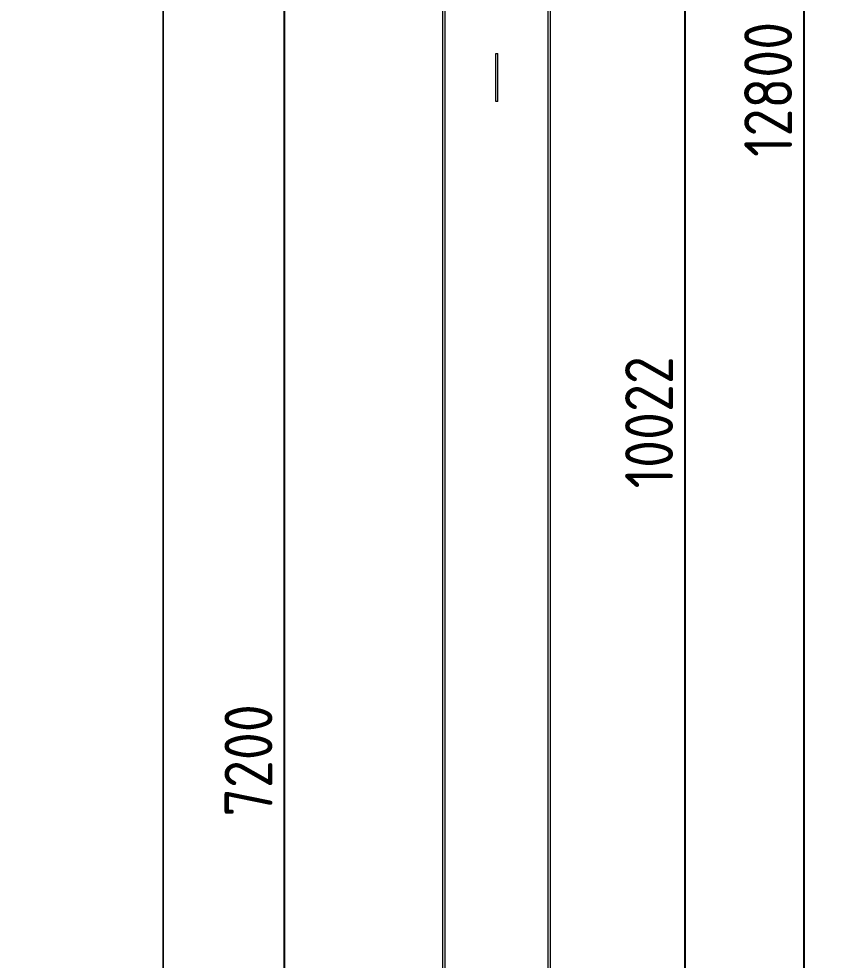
# Model space of a CAD drawing. Extents: x 485428 to 797698, y 56414 to 211814.
# Drawn here: x 682435 to 685846, y 129086 to 133014 of the extents above; entities that cross this region are included whole.
import ezdxf

# ---------------------------------------------------------------- set-up
doc = ezdxf.new("R2010")
doc.units = 0
doc.header["$LTSCALE"] = 1000
doc.header["$MEASUREMENT"] = 0
doc.layers.add('DOTE', color=1, linetype='Continuous')
doc.styles.get("Standard").update_dxf_attribs({"font": 'gbenor.shx', "bigfont": 'gbcbig.shx'})
doc.dimstyles.get("Standard").update_dxf_attribs({"dimscale": 100, "dimtxt": 2, "dimasz": 0.4, "dimexe": 0.5, "dimexo": 1, "dimgap": 0.5, "dimtad": 1, "dimdec": 0, "dimzin": 0, "dimdsep": 46, "dimtxsty": 'Standard', "dimblk": 'ARCHTICK', "dimcen": 0.09, "dimadec": 0, "dimazin": 0, "dimtfac": 1, "dimtdec": 0, "dimtix": 1, "dimtmove": 2, "dimatfit": 3, "dimfxl": 1, "dimtolj": 1, "dimtzin": 0, "dimarcsym": 0})

# ---------------------------------------------------------------- blocks, each defined once
blk = doc.blocks.new('_ArchTick')
at = {"color": 0, "linetype": 'ByBlock', "const_width": 0.4}
blk.add_lwpolyline([(-0.5, -0.5), (0.5, 0.5)], dxfattribs=at)
blk = doc.blocks.new('*D680')
at = {"color": 3, "lineweight": -2}
for p, q in [((684114.7, 133519.1), (683443.4, 133519.1)), ((683543.4, 126319.1), (683543.4, 133519.1)), ((684084.7, 126319.1), (683443.4, 126319.1))]:
    blk.add_line(p, q, dxfattribs=at)
at = {"layer": 'Defpoints', "color": 0}
for p in [(683543.4, 133519.1), (684214.7, 133519.1), (684184.7, 126319.1)]:
    blk.add_point(p, dxfattribs=at)
at = {"color": 3, "lineweight": -2, "xscale": 50, "yscale": 50, "zscale": 50}
for p, rotation in [((683543.4, 133519.1), 90), ((683543.4, 126319.1), 270)]:
    blk.add_blockref('_ArchTick', p, dxfattribs=dict(at, rotation=rotation))
at = {"color": 0, "lineweight": 15, "insert": (683393.4, 129919.1), "char_height": 200, "attachment_point": 5, "rotation": 90}
blk.add_mtext('\\A1;7200', dxfattribs=at)
blk = doc.blocks.new('*D687')
at = {"color": 3, "lineweight": -2}
for p, q in [((684744.7, 136340.6), (685315.5, 136340.6)), ((685215.5, 126319.1), (685215.5, 136340.6)), ((684774.7, 126319.1), (685315.5, 126319.1))]:
    blk.add_line(p, q, dxfattribs=at)
at = {"layer": 'Defpoints', "color": 0}
for p in [(684644.7, 136340.6), (685215.5, 136340.6), (684674.7, 126319.1)]:
    blk.add_point(p, dxfattribs=at)
at = {"color": 3, "lineweight": -2, "xscale": 50, "yscale": 50, "zscale": 50}
for p, rotation in [((685215.5, 136340.6), 90), ((685215.5, 126319.1), 270)]:
    blk.add_blockref('_ArchTick', p, dxfattribs=dict(at, rotation=rotation))
at = {"color": 0, "lineweight": 15, "insert": (685065.5, 131329.9), "char_height": 200, "attachment_point": 5, "rotation": 90}
blk.add_mtext('\\A1;10022', dxfattribs=at)
blk = doc.blocks.new('*D689')
at = {"color": 3, "lineweight": -2}
for p, q in [((684754.7, 139119.1), (685812.6, 139119.1)), ((685712.6, 126319.1), (685712.6, 139119.1)), ((684774.7, 126319.1), (685812.6, 126319.1))]:
    blk.add_line(p, q, dxfattribs=at)
at = {"layer": 'Defpoints', "color": 0}
for p in [(684654.7, 139119.1), (685712.6, 139119.1), (684674.7, 126319.1)]:
    blk.add_point(p, dxfattribs=at)
at = {"color": 3, "lineweight": -2, "xscale": 50, "yscale": 50, "zscale": 50}
for p, rotation in [((685712.6, 139119.1), 90), ((685712.6, 126319.1), 270)]:
    blk.add_blockref('_ArchTick', p, dxfattribs=dict(at, rotation=rotation))
at = {"color": 0, "lineweight": 15, "insert": (685562.6, 132719.1), "char_height": 200, "attachment_point": 5, "rotation": 90}
blk.add_mtext('\\A1;12800', dxfattribs=at)

msp = doc.modelspace()

# ---------------------------------------------------------------- linework, layer by layer
at = {"color": 2, "lineweight": 15}
for p, q in [((684425.7, 132669.1), (684425.7, 132869.1)), ((684425.7, 132869.1), (684433.7, 132869.1)), ((684433.7, 132669.1), (684433.7, 132869.1)), ((684433.7, 132669.1), (684425.7, 132669.1))]:
    msp.add_line(p, q, dxfattribs=at)
at = {"lineweight": 15}
for points in [[(672538.1, 140264.2), (683038.1, 140264.2), (683038.1, 125414.2), (672538.1, 125414.2)], [(683038.1, 140264.2), (693538.1, 140264.2), (693538.1, 125414.2), (683038.1, 125414.2)]]:
    msp.add_lwpolyline(points, close=True, dxfattribs=at)
at = {"layer": 'DOTE', "color": 0, "lineweight": 15}
for p, q in [((684214.7, 126339.1), (684214.7, 139163.1)), ((684644.7, 126339.1), (684644.7, 139112.1)), ((684204.7, 126339.1), (684204.7, 138375.1)), ((684654.7, 126339.1), (684654.7, 135502.6))]:
    msp.add_line(p, q, dxfattribs=at)

# ---------------------------------------------------------------- dimensions: what is measured, and where the dimension line sits
at = {"lineweight": 15}
for base, p1, p2, picture, middle in [((685712.6, 139119.1), (684674.7, 126319.1), (684654.7, 139119.1), '*D689', (685562.6, 132719.1)), ((685215.5254096, 136340.6134279), (684674.6579732, 126319.1134279), (684644.6579732, 136340.6134279), '*D687', (685065.5254096, 131329.8634279)), ((683543.4, 133519.1), (684184.7, 126319.1), (684214.7, 133519.1), '*D680', (683393.4, 129919.1))]:
    dim = msp.add_linear_dim(base=base, p1=p1, p2=p2, angle=90, dimstyle='Standard', override={"dimtxt": 2, "dimasz": 0.5, "dimexe": 1, "dimexo": 1, "dimclrd": 3, "dimclre": 3}, dxfattribs=at)
    dim.commit()
    dim.dimension.update_dxf_attribs({"geometry": picture, "text_midpoint": middle})

doc.saveas('drawing.dxf')
